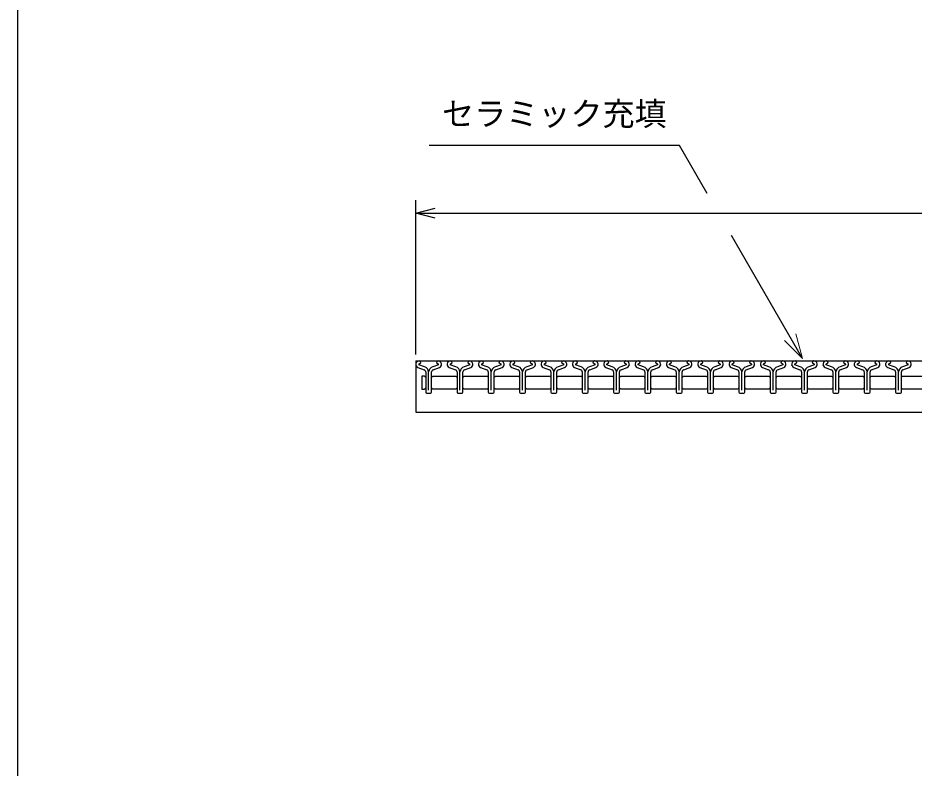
# Model space of a CAD drawing. Units: millimetres, scale not verified. Extents: x -1820 to 1731, y -1282 to 1054.
# Drawn here: x -1729 to -1031, y -698 to -114 of the extents above; entities that cross this region are included whole.
import ezdxf
from ezdxf.enums import TextEntityAlignment as Align

# ---------------------------------------------------------------- set-up
doc = ezdxf.new("R2010")
doc.units = ezdxf.units.MM
doc.header["$LTSCALE"] = 10
for name, color, linetype, lineweight in [('0_2', 150, 'Continuous', 25), ('16', 3, 'Continuous', 25), ('22', 2, 'Continuous', 25)]:
    doc.layers.add(name, color=color, linetype=linetype, lineweight=lineweight)
doc.styles.add('ベクトル', font='')
doc.styles.get('ベクトル').set_extended_font_data('ベクトル')

msp = doc.modelspace()

# ---------------------------------------------------------------- linework, layer by layer
at = {"layer": '0_2'}
msp.add_line((-1729, -1146.5), (-1729, 1053.5), dxfattribs=at)
at = {"layer": '0_2', "color": 4}
for p, q in [((-1213.55, -213.77), (-1408.55, -213.77)), ((-1191.93, -251.22), (-1213.55, -213.77)), ((-1117.72, -379.76), (-1173.03, -283.96))]:
    msp.add_line(p, q, dxfattribs=at)
at = {"layer": '0_2', "color": 4, "lineweight": 13}
for p, q in [((-1117.72, -379.76), (-1122.9, -360.44)), ((-1131.86, -365.61), (-1117.72, -379.76))]:
    msp.add_line(p, q, dxfattribs=at)
at = {"layer": '16'}
for p, q in [((-1419, -381.5), (-423, -381.5)), ((-1419, -381.5), (-1419, -421.5)), ((-1416.46, -383.81), (-1415.02, -383.11)), ((-1415.02, -383.11), (-1415.02, -382.88)), ((-1403, -382.88), (-1403, -383.11)), ((-1403, -383.11), (-1401.56, -383.81)), ((-1392.06, -383.81), (-1390.62, -383.11)), ((-1390.62, -383.11), (-1390.62, -382.88)), ((-1378.6, -382.88), (-1378.6, -383.11)), ((-1378.6, -383.11), (-1377.16, -383.81)), ((-1367.66, -383.81), (-1366.22, -383.11)), ((-1366.22, -383.11), (-1366.22, -382.88)), ((-1354.2, -382.88), (-1354.2, -383.11)), ((-1354.2, -383.11), (-1352.76, -383.81)), ((-1343.26, -383.81), (-1341.82, -383.11)), ((-1341.82, -383.11), (-1341.82, -382.88)), ((-1329.8, -382.88), (-1329.8, -383.11)), ((-1329.8, -383.11), (-1328.36, -383.81)), ((-1318.86, -383.81), (-1317.42, -383.11)), ((-1317.42, -383.11), (-1317.42, -382.88)), ((-1305.4, -382.88), (-1305.4, -383.11)), ((-1305.4, -383.11), (-1303.96, -383.81)), ((-1294.46, -383.81), (-1293.02, -383.11)), ((-1293.02, -383.11), (-1293.02, -382.88)), ((-1281, -382.88), (-1281, -383.11)), ((-1281, -383.11), (-1279.56, -383.81)), ((-1270.06, -383.81), (-1268.62, -383.11)), ((-1268.62, -383.11), (-1268.62, -382.88)), ((-1256.6, -382.88), (-1256.6, -383.11)), ((-1256.6, -383.11), (-1255.16, -383.81)), ((-1245.66, -383.81), (-1244.22, -383.11)), ((-1244.22, -383.11), (-1244.22, -382.88)), ((-1232.2, -382.88), (-1232.2, -383.11)), ((-1232.2, -383.11), (-1230.76, -383.81)), ((-1221.26, -383.81), (-1219.82, -383.11)), ((-1219.82, -383.11), (-1219.82, -382.88)), ((-1207.8, -382.88), (-1207.8, -383.11)), ((-1207.8, -383.11), (-1206.36, -383.81)), ((-1196.86, -383.81), (-1195.42, -383.11)), ((-1195.42, -383.11), (-1195.42, -382.88)), ((-1183.4, -382.88), (-1183.4, -383.11)), ((-1183.4, -383.11), (-1181.96, -383.81)), ((-1172.46, -383.81), (-1171.02, -383.11)), ((-1171.02, -383.11), (-1171.02, -382.88)), ((-1159, -382.88), (-1159, -383.11)), ((-1159, -383.11), (-1157.56, -383.81)), ((-1148.06, -383.81), (-1146.62, -383.11)), ((-1146.62, -383.11), (-1146.62, -382.88)), ((-1134.6, -382.88), (-1134.6, -383.11)), ((-1134.6, -383.11), (-1133.16, -383.81)), ((-1123.66, -383.81), (-1122.22, -383.11)), ((-1122.22, -383.11), (-1122.22, -382.88)), ((-1110.2, -382.88), (-1110.2, -383.11)), ((-1110.2, -383.11), (-1108.76, -383.81)), ((-1099.26, -383.81), (-1097.82, -383.11)), ((-1097.82, -383.11), (-1097.82, -382.88)), ((-1085.8, -382.88), (-1085.8, -383.11)), ((-1085.8, -383.11), (-1084.36, -383.81)), ((-1074.86, -383.81), (-1073.42, -383.11)), ((-1073.42, -383.11), (-1073.42, -382.88)), ((-1061.4, -382.88), (-1061.4, -383.11)), ((-1061.4, -383.11), (-1059.96, -383.81)), ((-1050.46, -383.81), (-1049.02, -383.11)), ((-1049.02, -383.11), (-1049.02, -382.88)), ((-1037, -382.88), (-1037, -383.11)), ((-1037, -383.11), (-1035.56, -383.81)), ((-1417.38, -386.68), (-1412.51, -388.39)), ((-1412.3, -386.03), (-1416.62, -384.51)), ((-1411.31, -390.09), (-1411.31, -405.81)), ((-1409, -404.21), (-1409, -390.14)), ((-1406.71, -405.81), (-1406.71, -390.09)), ((-1401.4, -384.51), (-1405.72, -386.03)), ((-1405.51, -388.39), (-1400.64, -386.68)), ((-1392.98, -386.68), (-1388.11, -388.39)), ((-1387.9, -386.03), (-1392.22, -384.51)), ((-1386.91, -390.09), (-1386.91, -405.81)), ((-1384.6, -404.21), (-1384.6, -390.14)), ((-1382.31, -405.81), (-1382.31, -390.09)), ((-1377, -384.51), (-1381.32, -386.03)), ((-1381.11, -388.39), (-1376.24, -386.68)), ((-1368.58, -386.68), (-1363.71, -388.39)), ((-1363.5, -386.03), (-1367.82, -384.51)), ((-1362.51, -390.09), (-1362.51, -405.81)), ((-1360.2, -404.21), (-1360.2, -390.14)), ((-1357.91, -405.81), (-1357.91, -390.09)), ((-1352.6, -384.51), (-1356.92, -386.03)), ((-1356.71, -388.39), (-1351.84, -386.68)), ((-1344.18, -386.68), (-1339.31, -388.39)), ((-1339.1, -386.03), (-1343.42, -384.51)), ((-1338.11, -390.09), (-1338.11, -405.81)), ((-1335.8, -404.21), (-1335.8, -390.14)), ((-1333.51, -405.81), (-1333.51, -390.09)), ((-1328.2, -384.51), (-1332.52, -386.03)), ((-1332.31, -388.39), (-1327.44, -386.68)), ((-1319.78, -386.68), (-1314.91, -388.39)), ((-1314.7, -386.03), (-1319.02, -384.51)), ((-1313.71, -390.09), (-1313.71, -405.81)), ((-1311.4, -404.21), (-1311.4, -390.14)), ((-1309.11, -405.81), (-1309.11, -390.09)), ((-1303.8, -384.51), (-1308.12, -386.03)), ((-1307.91, -388.39), (-1303.04, -386.68)), ((-1295.38, -386.68), (-1290.51, -388.39)), ((-1290.3, -386.03), (-1294.62, -384.51)), ((-1289.31, -390.09), (-1289.31, -405.81)), ((-1287, -404.21), (-1287, -390.14)), ((-1284.71, -405.81), (-1284.71, -390.09)), ((-1279.4, -384.51), (-1283.72, -386.03)), ((-1283.51, -388.39), (-1278.64, -386.68)), ((-1270.98, -386.68), (-1266.11, -388.39)), ((-1265.9, -386.03), (-1270.22, -384.51)), ((-1264.91, -390.09), (-1264.91, -405.81)), ((-1262.6, -404.21), (-1262.6, -390.14)), ((-1260.31, -405.81), (-1260.31, -390.09)), ((-1255, -384.51), (-1259.32, -386.03)), ((-1259.11, -388.39), (-1254.24, -386.68)), ((-1246.58, -386.68), (-1241.71, -388.39)), ((-1241.5, -386.03), (-1245.82, -384.51)), ((-1240.51, -390.09), (-1240.51, -405.81)), ((-1238.2, -404.21), (-1238.2, -390.14)), ((-1235.91, -405.81), (-1235.91, -390.09)), ((-1230.6, -384.51), (-1234.92, -386.03)), ((-1234.71, -388.39), (-1229.84, -386.68)), ((-1222.18, -386.68), (-1217.31, -388.39)), ((-1217.1, -386.03), (-1221.42, -384.51)), ((-1216.11, -390.09), (-1216.11, -405.81)), ((-1213.8, -404.21), (-1213.8, -390.14)), ((-1211.51, -405.81), (-1211.51, -390.09)), ((-1206.2, -384.51), (-1210.52, -386.03)), ((-1210.31, -388.39), (-1205.44, -386.68)), ((-1197.78, -386.68), (-1192.91, -388.39)), ((-1192.7, -386.03), (-1197.02, -384.51)), ((-1191.71, -390.09), (-1191.71, -405.81)), ((-1189.4, -404.21), (-1189.4, -390.14)), ((-1187.11, -405.81), (-1187.11, -390.09)), ((-1181.8, -384.51), (-1186.12, -386.03)), ((-1185.91, -388.39), (-1181.04, -386.68)), ((-1173.38, -386.68), (-1168.51, -388.39)), ((-1168.3, -386.03), (-1172.62, -384.51)), ((-1167.31, -390.09), (-1167.31, -405.81)), ((-1165, -404.21), (-1165, -390.14)), ((-1162.71, -405.81), (-1162.71, -390.09)), ((-1157.4, -384.51), (-1161.72, -386.03)), ((-1161.51, -388.39), (-1156.64, -386.68)), ((-1148.98, -386.68), (-1144.11, -388.39)), ((-1143.9, -386.03), (-1148.22, -384.51)), ((-1142.91, -390.09), (-1142.91, -405.81)), ((-1140.6, -404.21), (-1140.6, -390.14)), ((-1138.31, -405.81), (-1138.31, -390.09)), ((-1133, -384.51), (-1137.32, -386.03)), ((-1137.11, -388.39), (-1132.24, -386.68)), ((-1124.58, -386.68), (-1119.71, -388.39)), ((-1119.5, -386.03), (-1123.82, -384.51)), ((-1118.51, -390.09), (-1118.51, -405.81)), ((-1116.2, -404.21), (-1116.2, -390.14)), ((-1113.91, -405.81), (-1113.91, -390.09)), ((-1108.6, -384.51), (-1112.92, -386.03)), ((-1112.71, -388.39), (-1107.84, -386.68)), ((-1100.18, -386.68), (-1095.31, -388.39)), ((-1095.1, -386.03), (-1099.42, -384.51)), ((-1094.11, -390.09), (-1094.11, -405.81)), ((-1091.8, -404.21), (-1091.8, -390.14)), ((-1089.51, -405.81), (-1089.51, -390.09)), ((-1084.2, -384.51), (-1088.52, -386.03)), ((-1088.31, -388.39), (-1083.44, -386.68)), ((-1075.78, -386.68), (-1070.91, -388.39)), ((-1070.7, -386.03), (-1075.02, -384.51)), ((-1069.71, -390.09), (-1069.71, -405.81)), ((-1067.4, -404.21), (-1067.4, -390.14)), ((-1065.11, -405.81), (-1065.11, -390.09)), ((-1059.8, -384.51), (-1064.12, -386.03)), ((-1063.91, -388.39), (-1059.04, -386.68)), ((-1051.38, -386.68), (-1046.51, -388.39)), ((-1046.3, -386.03), (-1050.62, -384.51)), ((-1045.31, -390.09), (-1045.31, -405.81)), ((-1043, -404.21), (-1043, -390.14)), ((-1040.71, -405.81), (-1040.71, -390.09)), ((-1035.4, -384.51), (-1039.72, -386.03)), ((-1039.51, -388.39), (-1034.64, -386.68)), ((-1412.25, -393.5), (-1414.25, -393.5)), ((-1414.25, -393.5), (-1414.25, -403.5)), ((-1411.25, -394.5), (-1412.25, -393.5)), ((-1406.75, -394.5), (-1405.75, -393.5)), ((-1405.75, -393.5), (-1387.85, -393.5)), ((-1387.85, -393.5), (-1386.85, -394.5)), ((-1382.35, -394.5), (-1381.35, -393.5)), ((-1381.35, -393.5), (-1363.45, -393.5)), ((-1363.45, -393.5), (-1362.45, -394.5)), ((-1357.95, -394.5), (-1356.95, -393.5)), ((-1356.95, -393.5), (-1339.05, -393.5)), ((-1339.05, -393.5), (-1338.05, -394.5)), ((-1333.55, -394.5), (-1332.55, -393.5)), ((-1332.55, -393.5), (-1314.65, -393.5)), ((-1314.65, -393.5), (-1313.65, -394.5)), ((-1309.15, -394.5), (-1308.15, -393.5)), ((-1308.15, -393.5), (-1290.25, -393.5)), ((-1290.25, -393.5), (-1289.25, -394.5)), ((-1284.75, -394.5), (-1283.75, -393.5)), ((-1283.75, -393.5), (-1265.85, -393.5)), ((-1265.85, -393.5), (-1264.85, -394.5)), ((-1260.35, -394.5), (-1259.35, -393.5)), ((-1259.35, -393.5), (-1241.45, -393.5)), ((-1241.45, -393.5), (-1240.45, -394.5)), ((-1235.95, -394.5), (-1234.95, -393.5)), ((-1234.95, -393.5), (-1217.05, -393.5)), ((-1217.05, -393.5), (-1216.05, -394.5)), ((-1211.55, -394.5), (-1210.55, -393.5)), ((-1210.55, -393.5), (-1192.65, -393.5)), ((-1192.65, -393.5), (-1191.65, -394.5)), ((-1187.15, -394.5), (-1186.15, -393.5)), ((-1186.15, -393.5), (-1168.25, -393.5)), ((-1168.25, -393.5), (-1167.25, -394.5)), ((-1162.75, -394.5), (-1161.75, -393.5)), ((-1161.75, -393.5), (-1143.85, -393.5)), ((-1143.85, -393.5), (-1142.85, -394.5)), ((-1138.35, -394.5), (-1137.35, -393.5)), ((-1137.35, -393.5), (-1119.45, -393.5)), ((-1119.45, -393.5), (-1118.45, -394.5)), ((-1113.95, -394.5), (-1112.95, -393.5)), ((-1112.95, -393.5), (-1095.05, -393.5)), ((-1095.05, -393.5), (-1094.05, -394.5)), ((-1089.55, -394.5), (-1088.55, -393.5)), ((-1088.55, -393.5), (-1070.65, -393.5)), ((-1070.65, -393.5), (-1069.65, -394.5)), ((-1065.15, -394.5), (-1064.15, -393.5)), ((-1064.15, -393.5), (-1046.25, -393.5)), ((-1046.25, -393.5), (-1045.25, -394.5)), ((-1040.75, -394.5), (-1039.75, -393.5)), ((-1039.75, -393.5), (-1021.85, -393.5)), ((-1414.25, -403.5), (-1412.25, -403.5)), ((-1412.25, -403.5), (-1411.25, -402.5)), ((-1405.75, -403.5), (-1406.75, -402.5)), ((-1387.85, -403.5), (-1405.75, -403.5)), ((-1386.85, -402.5), (-1387.85, -403.5)), ((-1381.35, -403.5), (-1382.35, -402.5)), ((-1363.45, -403.5), (-1381.35, -403.5)), ((-1362.45, -402.5), (-1363.45, -403.5)), ((-1356.95, -403.5), (-1357.95, -402.5)), ((-1339.05, -403.5), (-1356.95, -403.5)), ((-1338.05, -402.5), (-1339.05, -403.5)), ((-1332.55, -403.5), (-1333.55, -402.5)), ((-1314.65, -403.5), (-1332.55, -403.5)), ((-1313.65, -402.5), (-1314.65, -403.5)), ((-1308.15, -403.5), (-1309.15, -402.5)), ((-1290.25, -403.5), (-1308.15, -403.5)), ((-1289.25, -402.5), (-1290.25, -403.5)), ((-1283.75, -403.5), (-1284.75, -402.5)), ((-1265.85, -403.5), (-1283.75, -403.5)), ((-1264.85, -402.5), (-1265.85, -403.5)), ((-1259.35, -403.5), (-1260.35, -402.5)), ((-1241.45, -403.5), (-1259.35, -403.5)), ((-1240.45, -402.5), (-1241.45, -403.5)), ((-1234.95, -403.5), (-1235.95, -402.5)), ((-1217.05, -403.5), (-1234.95, -403.5)), ((-1216.05, -402.5), (-1217.05, -403.5)), ((-1210.55, -403.5), (-1211.55, -402.5)), ((-1192.65, -403.5), (-1210.55, -403.5)), ((-1191.65, -402.5), (-1192.65, -403.5)), ((-1186.15, -403.5), (-1187.15, -402.5)), ((-1168.25, -403.5), (-1186.15, -403.5)), ((-1167.25, -402.5), (-1168.25, -403.5)), ((-1161.75, -403.5), (-1162.75, -402.5)), ((-1143.85, -403.5), (-1161.75, -403.5)), ((-1142.85, -402.5), (-1143.85, -403.5)), ((-1137.35, -403.5), (-1138.35, -402.5)), ((-1119.45, -403.5), (-1137.35, -403.5)), ((-1118.45, -402.5), (-1119.45, -403.5)), ((-1112.95, -403.5), (-1113.95, -402.5)), ((-1095.05, -403.5), (-1112.95, -403.5)), ((-1094.05, -402.5), (-1095.05, -403.5)), ((-1088.55, -403.5), (-1089.55, -402.5)), ((-1070.65, -403.5), (-1088.55, -403.5)), ((-1069.65, -402.5), (-1070.65, -403.5)), ((-1064.15, -403.5), (-1065.15, -402.5)), ((-1046.25, -403.5), (-1064.15, -403.5)), ((-1045.25, -402.5), (-1046.25, -403.5)), ((-1039.75, -403.5), (-1040.75, -402.5)), ((-1021.85, -403.5), (-1039.75, -403.5)), ((-1410.61, -406.51), (-1407.41, -406.51)), ((-1386.21, -406.51), (-1383.01, -406.51)), ((-1361.81, -406.51), (-1358.61, -406.51)), ((-1337.41, -406.51), (-1334.21, -406.51)), ((-1313.01, -406.51), (-1309.81, -406.51)), ((-1288.61, -406.51), (-1285.41, -406.51)), ((-1264.21, -406.51), (-1261.01, -406.51)), ((-1239.81, -406.51), (-1236.61, -406.51)), ((-1215.41, -406.51), (-1212.21, -406.51)), ((-1191.01, -406.51), (-1187.81, -406.51)), ((-1166.61, -406.51), (-1163.41, -406.51)), ((-1142.21, -406.51), (-1139.01, -406.51)), ((-1117.81, -406.51), (-1114.61, -406.51)), ((-1093.41, -406.51), (-1090.21, -406.51)), ((-1069.01, -406.51), (-1065.81, -406.51)), ((-1044.61, -406.51), (-1041.41, -406.51)), ((-1419, -421.5), (-423, -421.5))]:
    msp.add_line(p, q, dxfattribs=at)
for centre, radius, start, end in [((-1416.31, -384.2), 2.7, 90.98, 246.68), ((-1416.29, -384.22), 0.44, 111.91, 222.33), ((-1416.47, -382.95), 1.45, 2.5, 85.55), ((-1401.55, -382.95), 1.45, 94.45, 177.5), ((-1401.71, -384.2), 2.7, 293.32, 89.02002), ((-1401.73, -384.22), 0.44, 317.67, 68.08999), ((-1391.91, -384.2), 2.7, 90.98, 246.68), ((-1391.89, -384.22), 0.44, 111.91, 222.33), ((-1392.07, -382.95), 1.45, 2.5, 85.55), ((-1377.15, -382.95), 1.45, 94.45, 177.5), ((-1377.31, -384.2), 2.7, 293.32, 89.02002), ((-1377.33, -384.22), 0.44, 317.67, 68.08999), ((-1367.51, -384.2), 2.7, 90.98, 246.68), ((-1367.49, -384.22), 0.44, 111.91, 222.33), ((-1367.67, -382.95), 1.45, 2.5, 85.55), ((-1352.75, -382.95), 1.45, 94.45, 177.5), ((-1352.91, -384.2), 2.7, 293.32, 89.02002), ((-1352.93, -384.22), 0.44, 317.67, 68.08999), ((-1343.11, -384.2), 2.7, 90.98, 246.68), ((-1343.09, -384.22), 0.44, 111.91, 222.33), ((-1343.27, -382.95), 1.45, 2.5, 85.55), ((-1328.35, -382.95), 1.45, 94.45, 177.5), ((-1328.51, -384.2), 2.7, 293.32, 89.02002), ((-1328.53, -384.22), 0.44, 317.67, 68.08999), ((-1318.71, -384.2), 2.7, 90.98, 246.68), ((-1318.69, -384.22), 0.44, 111.91, 222.33), ((-1318.87, -382.95), 1.45, 2.5, 85.55), ((-1303.95, -382.95), 1.45, 94.45, 177.5), ((-1304.11, -384.2), 2.7, 293.32, 89.02002), ((-1304.13, -384.22), 0.44, 317.67, 68.08999), ((-1294.31, -384.2), 2.7, 90.98, 246.68), ((-1294.29, -384.22), 0.44, 111.91, 222.33), ((-1294.47, -382.95), 1.45, 2.5, 85.55), ((-1279.55, -382.95), 1.45, 94.45, 177.5), ((-1279.71, -384.2), 2.7, 293.32, 89.02002), ((-1279.73, -384.22), 0.44, 317.67, 68.08999), ((-1269.91, -384.2), 2.7, 90.98, 246.68), ((-1269.89, -384.22), 0.44, 111.91, 222.33), ((-1270.07, -382.95), 1.45, 2.5, 85.55), ((-1255.15, -382.95), 1.45, 94.45, 177.5), ((-1255.31, -384.2), 2.7, 293.32, 89.02002), ((-1255.33, -384.22), 0.44, 317.67, 68.08999), ((-1245.51, -384.2), 2.7, 90.98, 246.68), ((-1245.49, -384.22), 0.44, 111.91, 222.33), ((-1245.67, -382.95), 1.45, 2.5, 85.55), ((-1230.75, -382.95), 1.45, 94.45, 177.5), ((-1230.91, -384.2), 2.7, 293.32, 89.02002), ((-1230.93, -384.22), 0.44, 317.67, 68.08999), ((-1221.11, -384.2), 2.7, 90.98, 246.68), ((-1221.09, -384.22), 0.44, 111.91, 222.33), ((-1221.27, -382.95), 1.45, 2.5, 85.55), ((-1206.35, -382.95), 1.45, 94.45, 177.5), ((-1206.51, -384.2), 2.7, 293.32, 89.02002), ((-1206.53, -384.22), 0.44, 317.67, 68.08999), ((-1196.71, -384.2), 2.7, 90.98, 246.68), ((-1196.69, -384.22), 0.44, 111.91, 222.33), ((-1196.87, -382.95), 1.45, 2.5, 85.55), ((-1181.95, -382.95), 1.45, 94.45, 177.5), ((-1182.11, -384.2), 2.7, 293.32, 89.02002), ((-1182.13, -384.22), 0.44, 317.67, 68.08999), ((-1172.31, -384.2), 2.7, 90.98, 246.68), ((-1172.29, -384.22), 0.44, 111.91, 222.33), ((-1172.47, -382.95), 1.45, 2.5, 85.55), ((-1157.55, -382.95), 1.45, 94.45, 177.5), ((-1157.71, -384.2), 2.7, 293.32, 89.02002), ((-1157.73, -384.22), 0.44, 317.67, 68.08999), ((-1147.91, -384.2), 2.7, 90.98, 246.68), ((-1147.89, -384.22), 0.44, 111.91, 222.33), ((-1148.07, -382.95), 1.45, 2.5, 85.55), ((-1133.15, -382.95), 1.45, 94.45, 177.5), ((-1133.31, -384.2), 2.7, 293.32, 89.02002), ((-1133.33, -384.22), 0.44, 317.67, 68.08999), ((-1123.51, -384.2), 2.7, 90.98, 246.68), ((-1123.49, -384.22), 0.44, 111.91, 222.33), ((-1123.67, -382.95), 1.45, 2.5, 85.55), ((-1108.75, -382.95), 1.45, 94.45, 177.5), ((-1108.91, -384.2), 2.7, 293.32, 89.02002), ((-1108.93, -384.22), 0.44, 317.67, 68.08999), ((-1099.11, -384.2), 2.7, 90.98, 246.68), ((-1099.09, -384.22), 0.44, 111.91, 222.33), ((-1099.27, -382.95), 1.45, 2.5, 85.55), ((-1084.35, -382.95), 1.45, 94.45, 177.5), ((-1084.51, -384.2), 2.7, 293.32, 89.02002), ((-1084.53, -384.22), 0.44, 317.67, 68.08999), ((-1074.71, -384.2), 2.7, 90.98, 246.68), ((-1074.69, -384.22), 0.44, 111.91, 222.33), ((-1074.87, -382.95), 1.45, 2.5, 85.55), ((-1059.95, -382.95), 1.45, 94.45, 177.5), ((-1060.11, -384.2), 2.7, 293.32, 89.02002), ((-1060.13, -384.22), 0.44, 317.67, 68.08999), ((-1050.31, -384.2), 2.7, 90.98, 246.68), ((-1050.29, -384.22), 0.44, 111.91, 222.33), ((-1050.47, -382.95), 1.45, 2.5, 85.55), ((-1035.55, -382.95), 1.45, 94.45, 177.5), ((-1035.71, -384.2), 2.7, 293.32, 89.02002), ((-1035.73, -384.22), 0.44, 317.67, 68.08999), ((-1413.11, -390.09), 1.8, 0, 70.58), ((-1413.59, -390.44), 4.6, 3.78, 73.7), ((-1404.43, -390.44), 4.6, 106.3, 176.22), ((-1404.91, -390.09), 1.8, 109.42, 180), ((-1388.71, -390.09), 1.8, 0, 70.58), ((-1389.19, -390.44), 4.6, 3.78, 73.7), ((-1380.03, -390.44), 4.6, 106.3, 176.22), ((-1380.51, -390.09), 1.8, 109.42, 180), ((-1364.31, -390.09), 1.8, 0, 70.58), ((-1364.79, -390.44), 4.6, 3.78, 73.7), ((-1355.63, -390.44), 4.6, 106.3, 176.22), ((-1356.11, -390.09), 1.8, 109.42, 180), ((-1339.91, -390.09), 1.8, 0, 70.58), ((-1340.39, -390.44), 4.6, 3.78, 73.7), ((-1331.23, -390.44), 4.6, 106.3, 176.22), ((-1331.71, -390.09), 1.8, 109.42, 180), ((-1315.51, -390.09), 1.8, 0, 70.58), ((-1315.99, -390.44), 4.6, 3.78, 73.7), ((-1306.83, -390.44), 4.6, 106.3, 176.22), ((-1307.31, -390.09), 1.8, 109.42, 180), ((-1291.11, -390.09), 1.8, 0, 70.58), ((-1291.59, -390.44), 4.6, 3.78, 73.7), ((-1282.43, -390.44), 4.6, 106.3, 176.22), ((-1282.91, -390.09), 1.8, 109.42, 180), ((-1266.71, -390.09), 1.8, 0, 70.58), ((-1267.19, -390.44), 4.6, 3.78, 73.7), ((-1258.03, -390.44), 4.6, 106.3, 176.22), ((-1258.51, -390.09), 1.8, 109.42, 180), ((-1242.31, -390.09), 1.8, 0, 70.58), ((-1242.79, -390.44), 4.6, 3.78, 73.7), ((-1233.63, -390.44), 4.6, 106.3, 176.22), ((-1234.11, -390.09), 1.8, 109.42, 180), ((-1217.91, -390.09), 1.8, 0, 70.58), ((-1218.39, -390.44), 4.6, 3.78, 73.7), ((-1209.23, -390.44), 4.6, 106.3, 176.22), ((-1209.71, -390.09), 1.8, 109.42, 180), ((-1193.51, -390.09), 1.8, 0, 70.58), ((-1193.99, -390.44), 4.6, 3.78, 73.7), ((-1184.83, -390.44), 4.6, 106.3, 176.22), ((-1185.31, -390.09), 1.8, 109.42, 180), ((-1169.11, -390.09), 1.8, 0, 70.58), ((-1169.59, -390.44), 4.6, 3.78, 73.7), ((-1160.43, -390.44), 4.6, 106.3, 176.22), ((-1160.91, -390.09), 1.8, 109.42, 180), ((-1144.71, -390.09), 1.8, 0, 70.58), ((-1145.19, -390.44), 4.6, 3.78, 73.7), ((-1136.03, -390.44), 4.6, 106.3, 176.22), ((-1136.51, -390.09), 1.8, 109.42, 180), ((-1120.31, -390.09), 1.8, 0, 70.58), ((-1120.79, -390.44), 4.6, 3.78, 73.7), ((-1111.63, -390.44), 4.6, 106.3, 176.22), ((-1112.11, -390.09), 1.8, 109.42, 180), ((-1095.91, -390.09), 1.8, 0, 70.58), ((-1096.39, -390.44), 4.6, 3.78, 73.7), ((-1087.23, -390.44), 4.6, 106.3, 176.22), ((-1087.71, -390.09), 1.8, 109.42, 180), ((-1071.51, -390.09), 1.8, 0, 70.58), ((-1071.99, -390.44), 4.6, 3.78, 73.7), ((-1062.83, -390.44), 4.6, 106.3, 176.22), ((-1063.31, -390.09), 1.8, 109.42, 180), ((-1047.11, -390.09), 1.8, 0, 70.58), ((-1047.59, -390.44), 4.6, 3.78, 73.7), ((-1038.43, -390.44), 4.6, 106.3, 176.22), ((-1038.91, -390.09), 1.8, 109.42, 180), ((-1410.61, -405.81), 0.7, 180, 270), ((-1407.41, -405.81), 0.7, 270, 0), ((-1386.21, -405.81), 0.7, 180, 270), ((-1383.01, -405.81), 0.7, 270, 0), ((-1361.81, -405.81), 0.7, 180, 270), ((-1358.61, -405.81), 0.7, 270, 0), ((-1337.41, -405.81), 0.7, 180, 270), ((-1334.21, -405.81), 0.7, 270, 0), ((-1313.01, -405.81), 0.7, 180, 270), ((-1309.81, -405.81), 0.7, 270, 0), ((-1288.61, -405.81), 0.7, 180, 270), ((-1285.41, -405.81), 0.7, 270, 0), ((-1264.21, -405.81), 0.7, 180, 270), ((-1261.01, -405.81), 0.7, 270, 0), ((-1239.81, -405.81), 0.7, 180, 270), ((-1236.61, -405.81), 0.7, 270, 0), ((-1215.41, -405.81), 0.7, 180, 270), ((-1212.21, -405.81), 0.7, 270, 0), ((-1191.01, -405.81), 0.7, 180, 270), ((-1187.81, -405.81), 0.7, 270, 0), ((-1166.61, -405.81), 0.7, 180, 270), ((-1163.41, -405.81), 0.7, 270, 0), ((-1142.21, -405.81), 0.7, 180, 270), ((-1139.01, -405.81), 0.7, 270, 0), ((-1117.81, -405.81), 0.7, 180, 270), ((-1114.61, -405.81), 0.7, 270, 0), ((-1093.41, -405.81), 0.7, 180, 270), ((-1090.21, -405.81), 0.7, 270, 0), ((-1069.01, -405.81), 0.7, 180, 270), ((-1065.81, -405.81), 0.7, 270, 0), ((-1044.61, -405.81), 0.7, 180, 270), ((-1041.41, -405.81), 0.7, 270, 0)]:
    msp.add_arc(centre, radius, start, end, dxfattribs=at)
at = {"layer": '22', "color": 4}
for p, q in [((-1419, -376.5), (-1419, -256.5)), ((-1419, -266.5), (-1404, -262.5)), ((-1404, -270.5), (-1419, -266.5)), ((-1419, -266.5), (-423, -266.5))]:
    msp.add_line(p, q, dxfattribs=at)

# ---------------------------------------------------------------- texts
at = {"layer": '0_2', "color": 2, "style": 'ベクトル'}
msp.add_text('セラミック充填', height=18.33, dxfattribs=at).set_placement((-1223.55, -203.77), align=Align.BOTTOM_RIGHT)

doc.saveas('drawing.dxf')
